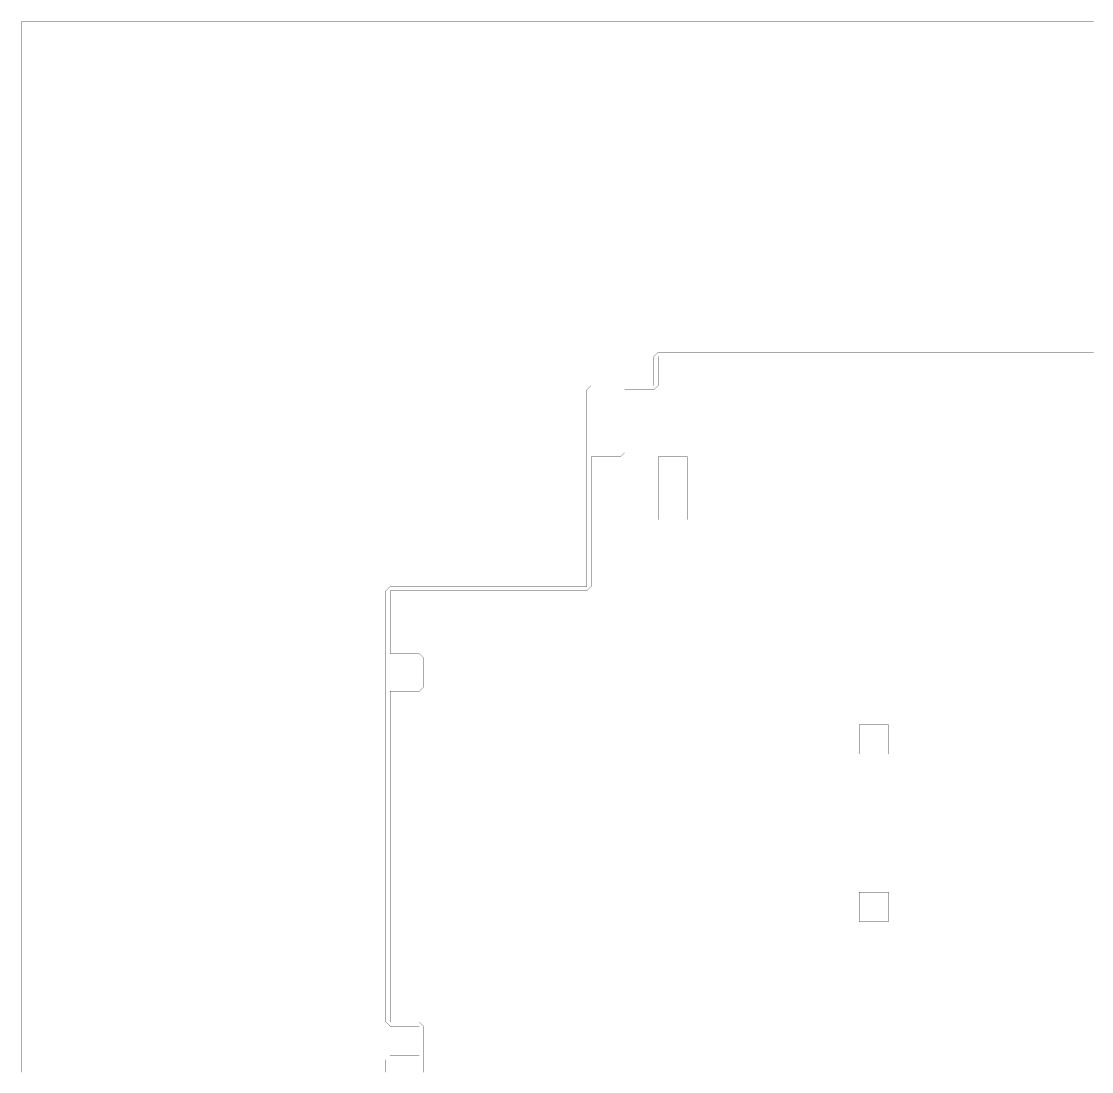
# Model space of a CAD drawing. Header units: metres. Extents: x 0 to 4990, y -4990 to 0.
# Drawn here: x 0 to 2495, y -2450 to 0 of the extents above; entities that cross this region are included whole.
import ezdxf

# ---------------------------------------------------------------- set-up
doc = ezdxf.new("R2010")
doc.units = ezdxf.units.M
doc.layers.add('conductor', color=1, linetype='Continuous')
doc.layers.add('substrate', color=5, linetype='Continuous')

msp = doc.modelspace()

# ---------------------------------------------------------------- linework, layer by layer
at = {"layer": 'conductor', "const_width": 0.5}
msp.add_lwpolyline([(2500, -781.25), (2490.234375, -781.25), (2480.46875, -781.25), (2470.703125, -781.25), (2460.9375, -781.25), (2451.171875, -781.25), (2441.40625, -781.25), (2431.640625, -781.25), (2421.875, -781.25), (2412.109375, -781.25), (2402.34375, -781.25), (2392.578125, -781.25), (2382.8125, -781.25), (2373.046875, -781.25), (2363.28125, -781.25), (2353.515625, -781.25), (2343.75, -781.25), (2333.984375, -781.25), (2324.21875, -781.25), (2314.453125, -781.25), (2304.6875, -781.25), (2294.921875, -781.25), (2285.15625, -781.25), (2275.390625, -781.25), (2265.625, -781.25), (2255.859375, -781.25), (2246.09375, -781.25), (2236.328125, -781.25), (2226.5625, -781.25), (2216.796875, -781.25), (2207.03125, -781.25), (2197.265625, -781.25), (2187.5, -781.25), (2177.734375, -781.25), (2167.96875, -781.25), (2158.203125, -781.25), (2148.4375, -781.25), (2138.671875, -781.25), (2128.90625, -781.25), (2119.140625, -781.25), (2109.375, -781.25), (2099.609375, -781.25), (2089.84375, -781.25), (2080.078125, -781.25), (2070.3125, -781.25), (2060.546875, -781.25), (2050.78125, -781.25), (2041.015625, -781.25), (2031.25, -781.25), (2021.484375, -781.25), (2011.71875, -781.25), (2001.953125, -781.25), (1992.1875, -781.25), (1982.421875, -781.25), (1972.65625, -781.25), (1962.890625, -781.25), (1953.125, -781.25), (1943.359375, -781.25), (1933.59375, -781.25), (1923.828125, -781.25), (1914.0625, -781.25), (1904.296875, -781.25), (1894.53125, -781.25), (1884.765625, -781.25), (1875, -781.25), (1865.234375, -781.25), (1855.46875, -781.25), (1845.703125, -781.25), (1835.9375, -781.25), (1826.171875, -781.25), (1816.40625, -781.25), (1806.640625, -781.25), (1796.875, -781.25), (1787.109375, -781.25), (1777.34375, -781.25), (1767.578125, -781.25), (1757.8125, -781.25), (1748.046875, -781.25), (1738.28125, -781.25), (1728.515625, -781.25), (1718.75, -781.25), (1708.984375, -781.25), (1699.21875, -781.25), (1689.453125, -781.25), (1679.6875, -781.25), (1669.921875, -781.25), (1660.15625, -781.25), (1650.390625, -781.25), (1640.625, -781.25), (1630.859375, -781.25), (1621.09375, -781.25), (1611.328125, -781.25), (1601.5625, -781.25), (1591.796875, -781.25), (1582.03125, -781.25), (1572.265625, -781.25), (1562.5, -781.25), (1552.734375, -781.25), (1542.96875, -781.25), (1533.203125, -781.25), (1523.4375, -781.25), (1513.671875, -781.25), (1503.90625, -781.25), (1494.140625, -781.25), (1484.375, -781.25), (1484.375, -791.015625), (1484.375, -800.78125), (1484.375, -810.546875), (1484.375, -820.3125), (1484.375, -830.078125), (1484.375, -839.84375), (1484.375, -849.609375), (1474.609375, -859.375), (1464.84375, -859.375), (1455.078125, -859.375), (1445.3125, -859.375), (1435.546875, -859.375), (1425.78125, -859.375), (1416.015625, -859.375), (1406.25, -859.375), (1406.25, -869.140625), (1406.25, -878.90625), (1406.25, -888.671875), (1406.25, -898.4375), (1406.25, -908.203125), (1406.25, -917.96875), (1406.25, -927.734375), (1406.25, -937.5), (1406.25, -947.265625), (1406.25, -957.03125), (1406.25, -966.796875), (1406.25, -976.5625), (1406.25, -986.328125), (1406.25, -996.09375), (1406.25, -1005.859375), (1396.484375, -1015.625), (1386.71875, -1015.625), (1376.953125, -1015.625), (1367.1875, -1015.625), (1357.421875, -1015.625), (1347.65625, -1015.625), (1337.890625, -1015.625), (1328.125, -1015.625), (1328.125, -1025.390625), (1328.125, -1035.15625), (1328.125, -1044.921875), (1328.125, -1054.6875), (1328.125, -1064.453125), (1328.125, -1074.21875), (1328.125, -1083.984375), (1328.125, -1093.75), (1328.125, -1103.515625), (1328.125, -1113.28125), (1328.125, -1123.046875), (1328.125, -1132.8125), (1328.125, -1142.578125), (1328.125, -1152.34375), (1328.125, -1162.109375), (1328.125, -1171.875), (1328.125, -1181.640625), (1328.125, -1191.40625), (1328.125, -1201.171875), (1328.125, -1210.9375), (1328.125, -1220.703125), (1328.125, -1230.46875), (1328.125, -1240.234375), (1328.125, -1250), (1328.125, -1259.765625), (1328.125, -1269.53125), (1328.125, -1279.296875), (1328.125, -1289.0625), (1328.125, -1298.828125), (1328.125, -1308.59375), (1328.125, -1318.359375), (1318.359375, -1328.125), (1308.59375, -1328.125), (1298.828125, -1328.125), (1289.0625, -1328.125), (1279.296875, -1328.125), (1269.53125, -1328.125), (1259.765625, -1328.125), (1250, -1328.125), (1240.234375, -1328.125), (1230.46875, -1328.125), (1220.703125, -1328.125), (1210.9375, -1328.125), (1201.171875, -1328.125), (1191.40625, -1328.125), (1181.640625, -1328.125), (1171.875, -1328.125), (1162.109375, -1328.125), (1152.34375, -1328.125), (1142.578125, -1328.125), (1132.8125, -1328.125), (1123.046875, -1328.125), (1113.28125, -1328.125), (1103.515625, -1328.125), (1093.75, -1328.125), (1083.984375, -1328.125), (1074.21875, -1328.125), (1064.453125, -1328.125), (1054.6875, -1328.125), (1044.921875, -1328.125), (1035.15625, -1328.125), (1025.390625, -1328.125), (1015.625, -1328.125), (1005.859375, -1328.125), (996.09375, -1328.125), (986.328125, -1328.125), (976.5625, -1328.125), (966.796875, -1328.125), (957.03125, -1328.125), (947.265625, -1328.125), (937.5, -1328.125), (927.734375, -1328.125), (917.96875, -1328.125), (908.203125, -1328.125), (898.4375, -1328.125), (888.671875, -1328.125), (878.90625, -1328.125), (869.140625, -1328.125), (859.375, -1328.125), (859.375, -1337.890625), (859.375, -1347.65625), (859.375, -1357.421875), (859.375, -1367.1875), (859.375, -1376.953125), (859.375, -1386.71875), (859.375, -1396.484375), (859.375, -1406.25), (859.375, -1416.015625), (859.375, -1425.78125), (859.375, -1435.546875), (859.375, -1445.3125), (859.375, -1455.078125), (859.375, -1464.84375), (859.375, -1474.609375), (869.140625, -1474.609375), (878.90625, -1474.609375), (888.671875, -1474.609375), (898.4375, -1474.609375), (908.203125, -1474.609375), (917.96875, -1474.609375), (927.734375, -1474.609375), (937.5, -1484.375), (937.5, -1494.140625), (937.5, -1503.90625), (937.5, -1513.671875), (937.5, -1523.4375), (937.5, -1533.203125), (937.5, -1542.96875), (937.5, -1552.734375), (927.734375, -1562.5), (917.96875, -1562.5), (908.203125, -1562.5), (898.4375, -1562.5), (888.671875, -1562.5), (878.90625, -1562.5), (869.140625, -1562.5), (859.375, -1562.5), (859.375, -1572.265625), (859.375, -1582.03125), (859.375, -1591.796875), (859.375, -1601.5625), (859.375, -1611.328125), (859.375, -1621.09375), (859.375, -1630.859375), (859.375, -1640.625), (859.375, -1650.390625), (859.375, -1660.15625), (859.375, -1669.921875), (859.375, -1679.6875), (859.375, -1689.453125), (859.375, -1699.21875), (859.375, -1708.984375), (859.375, -1718.75), (859.375, -1728.515625), (859.375, -1738.28125), (859.375, -1748.046875), (859.375, -1757.8125), (859.375, -1767.578125), (859.375, -1777.34375), (859.375, -1787.109375), (859.375, -1796.875), (859.375, -1806.640625), (859.375, -1816.40625), (859.375, -1826.171875), (859.375, -1835.9375), (859.375, -1845.703125), (859.375, -1855.46875), (859.375, -1865.234375), (859.375, -1875), (859.375, -1884.765625), (859.375, -1894.53125), (859.375, -1904.296875), (859.375, -1914.0625), (859.375, -1923.828125), (859.375, -1933.59375), (859.375, -1943.359375), (859.375, -1953.125), (859.375, -1962.890625), (859.375, -1972.65625), (859.375, -1982.421875), (859.375, -1992.1875), (859.375, -2001.953125), (859.375, -2011.71875), (859.375, -2021.484375), (859.375, -2031.25), (859.375, -2041.015625), (859.375, -2050.78125), (859.375, -2060.546875), (859.375, -2070.3125), (859.375, -2080.078125), (859.375, -2089.84375), (859.375, -2099.609375), (859.375, -2109.375), (859.375, -2119.140625), (859.375, -2128.90625), (859.375, -2138.671875), (859.375, -2148.4375), (859.375, -2158.203125), (859.375, -2167.96875), (859.375, -2177.734375), (859.375, -2187.5), (859.375, -2197.265625), (859.375, -2207.03125), (859.375, -2216.796875), (859.375, -2226.5625), (859.375, -2236.328125), (859.375, -2246.09375), (859.375, -2255.859375), (859.375, -2265.625), (859.375, -2275.390625), (859.375, -2285.15625), (859.375, -2294.921875), (859.375, -2304.6875), (859.375, -2314.453125), (859.375, -2324.21875), (859.375, -2333.984375), (869.140625, -2333.984375), (878.90625, -2333.984375), (888.671875, -2333.984375), (898.4375, -2333.984375), (908.203125, -2333.984375), (917.96875, -2333.984375), (927.734375, -2333.984375), (937.5, -2343.75), (937.5, -2353.515625), (937.5, -2363.28125), (937.5, -2373.046875), (937.5, -2382.8125), (937.5, -2392.578125), (937.5, -2402.34375), (937.5, -2412.109375), (937.5, -2421.875), (937.5, -2431.640625), (937.5, -2441.40625), (937.5, -2451.171875)], dxfattribs=at)
at = {"layer": 'substrate', "const_width": 0.5}
for points in [[(2500, 0), (2490.234375, 0), (2480.46875, 0), (2470.703125, 0), (2460.9375, 0), (2451.171875, 0), (2441.40625, 0), (2431.640625, 0), (2421.875, 0), (2412.109375, 0), (2402.34375, 0), (2392.578125, 0), (2382.8125, 0), (2373.046875, 0), (2363.28125, 0), (2353.515625, 0), (2343.75, 0), (2333.984375, 0), (2324.21875, 0), (2314.453125, 0), (2304.6875, 0), (2294.921875, 0), (2285.15625, 0), (2275.390625, 0), (2265.625, 0), (2255.859375, 0), (2246.09375, 0), (2236.328125, 0), (2226.5625, 0), (2216.796875, 0), (2207.03125, 0), (2197.265625, 0), (2187.5, 0), (2177.734375, 0), (2167.96875, 0), (2158.203125, 0), (2148.4375, 0), (2138.671875, 0), (2128.90625, 0), (2119.140625, 0), (2109.375, 0), (2099.609375, 0), (2089.84375, 0), (2080.078125, 0), (2070.3125, 0), (2060.546875, 0), (2050.78125, 0), (2041.015625, 0), (2031.25, 0), (2021.484375, 0), (2011.71875, 0), (2001.953125, 0), (1992.1875, 0), (1982.421875, 0), (1972.65625, 0), (1962.890625, 0), (1953.125, 0), (1943.359375, 0), (1933.59375, 0), (1923.828125, 0), (1914.0625, 0), (1904.296875, 0), (1894.53125, 0), (1884.765625, 0), (1875, 0), (1865.234375, 0), (1855.46875, 0), (1845.703125, 0), (1835.9375, 0), (1826.171875, 0), (1816.40625, 0), (1806.640625, 0), (1796.875, 0), (1787.109375, 0), (1777.34375, 0), (1767.578125, 0), (1757.8125, 0), (1748.046875, 0), (1738.28125, 0), (1728.515625, 0), (1718.75, 0), (1708.984375, 0), (1699.21875, 0), (1689.453125, 0), (1679.6875, 0), (1669.921875, 0), (1660.15625, 0), (1650.390625, 0), (1640.625, 0), (1630.859375, 0), (1621.09375, 0), (1611.328125, 0), (1601.5625, 0), (1591.796875, 0), (1582.03125, 0), (1572.265625, 0), (1562.5, 0), (1552.734375, 0), (1542.96875, 0), (1533.203125, 0), (1523.4375, 0), (1513.671875, 0), (1503.90625, 0), (1494.140625, 0), (1484.375, 0), (1474.609375, 0), (1464.84375, 0), (1455.078125, 0), (1445.3125, 0), (1435.546875, 0), (1425.78125, 0), (1416.015625, 0), (1406.25, 0), (1396.484375, 0), (1386.71875, 0), (1376.953125, 0), (1367.1875, 0), (1357.421875, 0), (1347.65625, 0), (1337.890625, 0), (1328.125, 0), (1318.359375, 0), (1308.59375, 0), (1298.828125, 0), (1289.0625, 0), (1279.296875, 0), (1269.53125, 0), (1259.765625, 0), (1250, 0), (1240.234375, 0), (1230.46875, 0), (1220.703125, 0), (1210.9375, 0), (1201.171875, 0), (1191.40625, 0), (1181.640625, 0), (1171.875, 0), (1162.109375, 0), (1152.34375, 0), (1142.578125, 0), (1132.8125, 0), (1123.046875, 0), (1113.28125, 0), (1103.515625, 0), (1093.75, 0), (1083.984375, 0), (1074.21875, 0), (1064.453125, 0), (1054.6875, 0), (1044.921875, 0), (1035.15625, 0), (1025.390625, 0), (1015.625, 0), (1005.859375, 0), (996.09375, 0), (986.328125, 0), (976.5625, 0), (966.796875, 0), (957.03125, 0), (947.265625, 0), (937.5, 0), (927.734375, 0), (917.96875, 0), (908.203125, 0), (898.4375, 0), (888.671875, 0), (878.90625, 0), (869.140625, 0), (859.375, 0), (849.609375, 0), (839.84375, 0), (830.078125, 0), (820.3125, 0), (810.546875, 0), (800.78125, 0), (791.015625, 0), (781.25, 0), (771.484375, 0), (761.71875, 0), (751.953125, 0), (742.1875, 0), (732.421875, 0), (722.65625, 0), (712.890625, 0), (703.125, 0), (693.359375, 0), (683.59375, 0), (673.828125, 0), (664.0625, 0), (654.296875, 0), (644.53125, 0), (634.765625, 0), (625, 0), (615.234375, 0), (605.46875, 0), (595.703125, 0), (585.9375, 0), (576.171875, 0), (566.40625, 0), (556.640625, 0), (546.875, 0), (537.109375, 0), (527.34375, 0), (517.578125, 0), (507.8125, 0), (498.046875, 0), (488.28125, 0), (478.515625, 0), (468.75, 0), (458.984375, 0), (449.21875, 0), (439.453125, 0), (429.6875, 0), (419.921875, 0), (410.15625, 0), (400.390625, 0), (390.625, 0), (380.859375, 0), (371.09375, 0), (361.328125, 0), (351.5625, 0), (341.796875, 0), (332.03125, 0), (322.265625, 0), (312.5, 0), (302.734375, 0), (292.96875, 0), (283.203125, 0), (273.4375, 0), (263.671875, 0), (253.90625, 0), (244.140625, 0), (234.375, 0), (224.609375, 0), (214.84375, 0), (205.078125, 0), (195.3125, 0), (185.546875, 0), (175.78125, 0), (166.015625, 0), (156.25, 0), (146.484375, 0), (136.71875, 0), (126.953125, 0), (117.1875, 0), (107.421875, 0), (97.65625, 0), (87.890625, 0), (78.125, 0), (68.359375, 0), (58.59375, 0), (48.828125, 0), (39.0625, 0), (29.296875, 0), (19.53125, 0), (9.765625, 0), (0, 0), (0, -9.765625), (0, -19.53125), (0, -29.296875), (0, -39.0625), (0, -48.828125), (0, -58.59375), (0, -68.359375), (0, -78.125), (0, -87.890625), (0, -97.65625), (0, -107.421875), (0, -117.1875), (0, -126.953125), (0, -136.71875), (0, -146.484375), (0, -156.25), (0, -166.015625), (0, -175.78125), (0, -185.546875), (0, -195.3125), (0, -205.078125), (0, -214.84375), (0, -224.609375), (0, -234.375), (0, -244.140625), (0, -253.90625), (0, -263.671875), (0, -273.4375), (0, -283.203125), (0, -292.96875), (0, -302.734375), (0, -312.5), (0, -322.265625), (0, -332.03125), (0, -341.796875), (0, -351.5625), (0, -361.328125), (0, -371.09375), (0, -380.859375), (0, -390.625), (0, -400.390625), (0, -410.15625), (0, -419.921875), (0, -429.6875), (0, -439.453125), (0, -449.21875), (0, -458.984375), (0, -468.75), (0, -478.515625), (0, -488.28125), (0, -498.046875), (0, -507.8125), (0, -517.578125), (0, -527.34375), (0, -537.109375), (0, -546.875), (0, -556.640625), (0, -566.40625), (0, -576.171875), (0, -585.9375), (0, -595.703125), (0, -605.46875), (0, -615.234375), (0, -625), (0, -634.765625), (0, -644.53125), (0, -654.296875), (0, -664.0625), (0, -673.828125), (0, -683.59375), (0, -693.359375), (0, -703.125), (0, -712.890625), (0, -722.65625), (0, -732.421875), (0, -742.1875), (0, -751.953125), (0, -761.71875), (0, -771.484375), (0, -781.25), (0, -791.015625), (0, -800.78125), (0, -810.546875), (0, -820.3125), (0, -830.078125), (0, -839.84375), (0, -849.609375), (0, -859.375), (0, -869.140625), (0, -878.90625), (0, -888.671875), (0, -898.4375), (0, -908.203125), (0, -917.96875), (0, -927.734375), (0, -937.5), (0, -947.265625), (0, -957.03125), (0, -966.796875), (0, -976.5625), (0, -986.328125), (0, -996.09375), (0, -1005.859375), (0, -1015.625), (0, -1025.390625), (0, -1035.15625), (0, -1044.921875), (0, -1054.6875), (0, -1064.453125), (0, -1074.21875), (0, -1083.984375), (0, -1093.75), (0, -1103.515625), (0, -1113.28125), (0, -1123.046875), (0, -1132.8125), (0, -1142.578125), (0, -1152.34375), (0, -1162.109375), (0, -1171.875), (0, -1181.640625), (0, -1191.40625), (0, -1201.171875), (0, -1210.9375), (0, -1220.703125), (0, -1230.46875), (0, -1240.234375), (0, -1250), (0, -1259.765625), (0, -1269.53125), (0, -1279.296875), (0, -1289.0625), (0, -1298.828125), (0, -1308.59375), (0, -1318.359375), (0, -1328.125), (0, -1337.890625), (0, -1347.65625), (0, -1357.421875), (0, -1367.1875), (0, -1376.953125), (0, -1386.71875), (0, -1396.484375), (0, -1406.25), (0, -1416.015625), (0, -1425.78125), (0, -1435.546875), (0, -1445.3125), (0, -1455.078125), (0, -1464.84375), (0, -1474.609375), (0, -1484.375), (0, -1494.140625), (0, -1503.90625), (0, -1513.671875), (0, -1523.4375), (0, -1533.203125), (0, -1542.96875), (0, -1552.734375), (0, -1562.5), (0, -1572.265625), (0, -1582.03125), (0, -1591.796875), (0, -1601.5625), (0, -1611.328125), (0, -1621.09375), (0, -1630.859375), (0, -1640.625), (0, -1650.390625), (0, -1660.15625), (0, -1669.921875), (0, -1679.6875), (0, -1689.453125), (0, -1699.21875), (0, -1708.984375), (0, -1718.75), (0, -1728.515625), (0, -1738.28125), (0, -1748.046875), (0, -1757.8125), (0, -1767.578125), (0, -1777.34375), (0, -1787.109375), (0, -1796.875), (0, -1806.640625), (0, -1816.40625), (0, -1826.171875), (0, -1835.9375), (0, -1845.703125), (0, -1855.46875), (0, -1865.234375), (0, -1875), (0, -1884.765625), (0, -1894.53125), (0, -1904.296875), (0, -1914.0625), (0, -1923.828125), (0, -1933.59375), (0, -1943.359375), (0, -1953.125), (0, -1962.890625), (0, -1972.65625), (0, -1982.421875), (0, -1992.1875), (0, -2001.953125), (0, -2011.71875), (0, -2021.484375), (0, -2031.25), (0, -2041.015625), (0, -2050.78125), (0, -2060.546875), (0, -2070.3125), (0, -2080.078125), (0, -2089.84375), (0, -2099.609375), (0, -2109.375), (0, -2119.140625), (0, -2128.90625), (0, -2138.671875), (0, -2148.4375), (0, -2158.203125), (0, -2167.96875), (0, -2177.734375), (0, -2187.5), (0, -2197.265625), (0, -2207.03125), (0, -2216.796875), (0, -2226.5625), (0, -2236.328125), (0, -2246.09375), (0, -2255.859375), (0, -2265.625), (0, -2275.390625), (0, -2285.15625), (0, -2294.921875), (0, -2304.6875), (0, -2314.453125), (0, -2324.21875), (0, -2333.984375), (0, -2343.75), (0, -2353.515625), (0, -2363.28125), (0, -2373.046875), (0, -2382.8125), (0, -2392.578125), (0, -2402.34375), (0, -2412.109375), (0, -2421.875), (0, -2431.640625), (0, -2441.40625), (0, -2451.171875)], [(849.609375, -2451.171875), (849.609375, -2441.40625), (849.609375, -2431.640625), (849.609375, -2421.875), (859.375, -2412.109375), (869.140625, -2412.109375), (878.90625, -2412.109375), (888.671875, -2412.109375), (898.4375, -2412.109375), (908.203125, -2412.109375), (917.96875, -2412.109375), (927.734375, -2412.109375), (927.734375, -2402.34375), (927.734375, -2392.578125), (927.734375, -2382.8125), (927.734375, -2373.046875), (927.734375, -2363.28125), (927.734375, -2353.515625), (927.734375, -2343.75), (917.96875, -2343.75), (908.203125, -2343.75), (898.4375, -2343.75), (888.671875, -2343.75), (878.90625, -2343.75), (869.140625, -2343.75), (859.375, -2343.75), (849.609375, -2333.984375), (849.609375, -2324.21875), (849.609375, -2314.453125), (849.609375, -2304.6875), (849.609375, -2294.921875), (849.609375, -2285.15625), (849.609375, -2275.390625), (849.609375, -2265.625), (849.609375, -2255.859375), (849.609375, -2246.09375), (849.609375, -2236.328125), (849.609375, -2226.5625), (849.609375, -2216.796875), (849.609375, -2207.03125), (849.609375, -2197.265625), (849.609375, -2187.5), (849.609375, -2177.734375), (849.609375, -2167.96875), (849.609375, -2158.203125), (849.609375, -2148.4375), (849.609375, -2138.671875), (849.609375, -2128.90625), (849.609375, -2119.140625), (849.609375, -2109.375), (849.609375, -2099.609375), (849.609375, -2089.84375), (849.609375, -2080.078125), (849.609375, -2070.3125), (849.609375, -2060.546875), (849.609375, -2050.78125), (849.609375, -2041.015625), (849.609375, -2031.25), (849.609375, -2021.484375), (849.609375, -2011.71875), (849.609375, -2001.953125), (849.609375, -1992.1875), (849.609375, -1982.421875), (849.609375, -1972.65625), (849.609375, -1962.890625), (849.609375, -1953.125), (849.609375, -1943.359375), (849.609375, -1933.59375), (849.609375, -1923.828125), (849.609375, -1914.0625), (849.609375, -1904.296875), (849.609375, -1894.53125), (849.609375, -1884.765625), (849.609375, -1875), (849.609375, -1865.234375), (849.609375, -1855.46875), (849.609375, -1845.703125), (849.609375, -1835.9375), (849.609375, -1826.171875), (849.609375, -1816.40625), (849.609375, -1806.640625), (849.609375, -1796.875), (849.609375, -1787.109375), (849.609375, -1777.34375), (849.609375, -1767.578125), (849.609375, -1757.8125), (849.609375, -1748.046875), (849.609375, -1738.28125), (849.609375, -1728.515625), (849.609375, -1718.75), (849.609375, -1708.984375), (849.609375, -1699.21875), (849.609375, -1689.453125), (849.609375, -1679.6875), (849.609375, -1669.921875), (849.609375, -1660.15625), (849.609375, -1650.390625), (849.609375, -1640.625), (849.609375, -1630.859375), (849.609375, -1621.09375), (849.609375, -1611.328125), (849.609375, -1601.5625), (849.609375, -1591.796875), (849.609375, -1582.03125), (849.609375, -1572.265625), (849.609375, -1562.5), (849.609375, -1552.734375), (849.609375, -1542.96875), (849.609375, -1533.203125), (849.609375, -1523.4375), (849.609375, -1513.671875), (849.609375, -1503.90625), (849.609375, -1494.140625), (849.609375, -1484.375), (849.609375, -1474.609375), (849.609375, -1464.84375), (849.609375, -1455.078125), (849.609375, -1445.3125), (849.609375, -1435.546875), (849.609375, -1425.78125), (849.609375, -1416.015625), (849.609375, -1406.25), (849.609375, -1396.484375), (849.609375, -1386.71875), (849.609375, -1376.953125), (849.609375, -1367.1875), (849.609375, -1357.421875), (849.609375, -1347.65625), (849.609375, -1337.890625), (849.609375, -1328.125), (859.375, -1318.359375), (869.140625, -1318.359375), (878.90625, -1318.359375), (888.671875, -1318.359375), (898.4375, -1318.359375), (908.203125, -1318.359375), (917.96875, -1318.359375), (927.734375, -1318.359375), (937.5, -1318.359375), (947.265625, -1318.359375), (957.03125, -1318.359375), (966.796875, -1318.359375), (976.5625, -1318.359375), (986.328125, -1318.359375), (996.09375, -1318.359375), (1005.859375, -1318.359375), (1015.625, -1318.359375), (1025.390625, -1318.359375), (1035.15625, -1318.359375), (1044.921875, -1318.359375), (1054.6875, -1318.359375), (1064.453125, -1318.359375), (1074.21875, -1318.359375), (1083.984375, -1318.359375), (1093.75, -1318.359375), (1103.515625, -1318.359375), (1113.28125, -1318.359375), (1123.046875, -1318.359375), (1132.8125, -1318.359375), (1142.578125, -1318.359375), (1152.34375, -1318.359375), (1162.109375, -1318.359375), (1171.875, -1318.359375), (1181.640625, -1318.359375), (1191.40625, -1318.359375), (1201.171875, -1318.359375), (1210.9375, -1318.359375), (1220.703125, -1318.359375), (1230.46875, -1318.359375), (1240.234375, -1318.359375), (1250, -1318.359375), (1259.765625, -1318.359375), (1269.53125, -1318.359375), (1279.296875, -1318.359375), (1289.0625, -1318.359375), (1298.828125, -1318.359375), (1308.59375, -1318.359375), (1318.359375, -1318.359375), (1318.359375, -1308.59375), (1318.359375, -1298.828125), (1318.359375, -1289.0625), (1318.359375, -1279.296875), (1318.359375, -1269.53125), (1318.359375, -1259.765625), (1318.359375, -1250), (1318.359375, -1240.234375), (1318.359375, -1230.46875), (1318.359375, -1220.703125), (1318.359375, -1210.9375), (1318.359375, -1201.171875), (1318.359375, -1191.40625), (1318.359375, -1181.640625), (1318.359375, -1171.875), (1318.359375, -1162.109375), (1318.359375, -1152.34375), (1318.359375, -1142.578125), (1318.359375, -1132.8125), (1318.359375, -1123.046875), (1318.359375, -1113.28125), (1318.359375, -1103.515625), (1318.359375, -1093.75), (1318.359375, -1083.984375), (1318.359375, -1074.21875), (1318.359375, -1064.453125), (1318.359375, -1054.6875), (1318.359375, -1044.921875), (1318.359375, -1035.15625), (1318.359375, -1025.390625), (1318.359375, -1015.625), (1318.359375, -1005.859375), (1318.359375, -996.09375), (1318.359375, -986.328125), (1318.359375, -976.5625), (1318.359375, -966.796875), (1318.359375, -957.03125), (1318.359375, -947.265625), (1318.359375, -937.5), (1318.359375, -927.734375), (1318.359375, -917.96875), (1318.359375, -908.203125), (1318.359375, -898.4375), (1318.359375, -888.671875), (1318.359375, -878.90625), (1318.359375, -869.140625), (1318.359375, -859.375), (1328.125, -849.609375), (1337.890625, -849.609375), (1347.65625, -849.609375), (1357.421875, -849.609375), (1367.1875, -849.609375), (1376.953125, -849.609375), (1386.71875, -849.609375), (1396.484375, -849.609375), (1406.25, -849.609375), (1416.015625, -849.609375), (1425.78125, -849.609375), (1435.546875, -849.609375), (1445.3125, -849.609375), (1455.078125, -849.609375), (1464.84375, -849.609375), (1474.609375, -849.609375), (1474.609375, -839.84375), (1474.609375, -830.078125), (1474.609375, -820.3125), (1474.609375, -810.546875), (1474.609375, -800.78125), (1474.609375, -791.015625), (1474.609375, -781.25), (1484.375, -771.484375), (1494.140625, -771.484375), (1503.90625, -771.484375), (1513.671875, -771.484375), (1523.4375, -771.484375), (1533.203125, -771.484375), (1542.96875, -771.484375), (1552.734375, -771.484375), (1562.5, -771.484375), (1572.265625, -771.484375), (1582.03125, -771.484375), (1591.796875, -771.484375), (1601.5625, -771.484375), (1611.328125, -771.484375), (1621.09375, -771.484375), (1630.859375, -771.484375), (1640.625, -771.484375), (1650.390625, -771.484375), (1660.15625, -771.484375), (1669.921875, -771.484375), (1679.6875, -771.484375), (1689.453125, -771.484375), (1699.21875, -771.484375), (1708.984375, -771.484375), (1718.75, -771.484375), (1728.515625, -771.484375), (1738.28125, -771.484375), (1748.046875, -771.484375), (1757.8125, -771.484375), (1767.578125, -771.484375), (1777.34375, -771.484375), (1787.109375, -771.484375), (1796.875, -771.484375), (1806.640625, -771.484375), (1816.40625, -771.484375), (1826.171875, -771.484375), (1835.9375, -771.484375), (1845.703125, -771.484375), (1855.46875, -771.484375), (1865.234375, -771.484375), (1875, -771.484375), (1884.765625, -771.484375), (1894.53125, -771.484375), (1904.296875, -771.484375), (1914.0625, -771.484375), (1923.828125, -771.484375), (1933.59375, -771.484375), (1943.359375, -771.484375), (1953.125, -771.484375), (1962.890625, -771.484375), (1972.65625, -771.484375), (1982.421875, -771.484375), (1992.1875, -771.484375), (2001.953125, -771.484375), (2011.71875, -771.484375), (2021.484375, -771.484375), (2031.25, -771.484375), (2041.015625, -771.484375), (2050.78125, -771.484375), (2060.546875, -771.484375), (2070.3125, -771.484375), (2080.078125, -771.484375), (2089.84375, -771.484375), (2099.609375, -771.484375), (2109.375, -771.484375), (2119.140625, -771.484375), (2128.90625, -771.484375), (2138.671875, -771.484375), (2148.4375, -771.484375), (2158.203125, -771.484375), (2167.96875, -771.484375), (2177.734375, -771.484375), (2187.5, -771.484375), (2197.265625, -771.484375), (2207.03125, -771.484375), (2216.796875, -771.484375), (2226.5625, -771.484375), (2236.328125, -771.484375), (2246.09375, -771.484375), (2255.859375, -771.484375), (2265.625, -771.484375), (2275.390625, -771.484375), (2285.15625, -771.484375), (2294.921875, -771.484375), (2304.6875, -771.484375), (2314.453125, -771.484375), (2324.21875, -771.484375), (2333.984375, -771.484375), (2343.75, -771.484375), (2353.515625, -771.484375), (2363.28125, -771.484375), (2373.046875, -771.484375), (2382.8125, -771.484375), (2392.578125, -771.484375), (2402.34375, -771.484375), (2412.109375, -771.484375), (2421.875, -771.484375), (2431.640625, -771.484375), (2441.40625, -771.484375), (2451.171875, -771.484375), (2460.9375, -771.484375), (2470.703125, -771.484375), (2480.46875, -771.484375), (2490.234375, -771.484375), (2500, -771.484375)]]:
    msp.add_lwpolyline(points, dxfattribs=at)
for points in [[(1484.375, -1015.625), (1484.375, -1025.390625), (1484.375, -1035.15625), (1484.375, -1044.921875), (1484.375, -1054.6875), (1484.375, -1064.453125), (1484.375, -1074.21875), (1484.375, -1083.984375), (1484.375, -1093.75), (1484.375, -1103.515625), (1484.375, -1113.28125), (1484.375, -1123.046875), (1484.375, -1132.8125), (1484.375, -1142.578125), (1484.375, -1152.34375), (1484.375, -1162.109375), (1494.140625, -1162.109375), (1503.90625, -1162.109375), (1513.671875, -1162.109375), (1523.4375, -1162.109375), (1533.203125, -1162.109375), (1542.96875, -1162.109375), (1552.734375, -1162.109375), (1552.734375, -1152.34375), (1552.734375, -1142.578125), (1552.734375, -1132.8125), (1552.734375, -1123.046875), (1552.734375, -1113.28125), (1552.734375, -1103.515625), (1552.734375, -1093.75), (1552.734375, -1083.984375), (1552.734375, -1074.21875), (1552.734375, -1064.453125), (1552.734375, -1054.6875), (1552.734375, -1044.921875), (1552.734375, -1035.15625), (1552.734375, -1025.390625), (1552.734375, -1015.625), (1542.96875, -1015.625), (1533.203125, -1015.625), (1523.4375, -1015.625), (1513.671875, -1015.625), (1503.90625, -1015.625), (1494.140625, -1015.625)], [(1953.125, -1640.625), (1953.125, -1650.390625), (1953.125, -1660.15625), (1953.125, -1669.921875), (1953.125, -1679.6875), (1953.125, -1689.453125), (1953.125, -1699.21875), (1953.125, -1708.984375), (1962.890625, -1708.984375), (1972.65625, -1708.984375), (1982.421875, -1708.984375), (1992.1875, -1708.984375), (2001.953125, -1708.984375), (2011.71875, -1708.984375), (2021.484375, -1708.984375), (2021.484375, -1699.21875), (2021.484375, -1689.453125), (2021.484375, -1679.6875), (2021.484375, -1669.921875), (2021.484375, -1660.15625), (2021.484375, -1650.390625), (2021.484375, -1640.625), (2011.71875, -1640.625), (2001.953125, -1640.625), (1992.1875, -1640.625), (1982.421875, -1640.625), (1972.65625, -1640.625), (1962.890625, -1640.625)], [(1953.125, -2031.25), (1953.125, -2041.015625), (1953.125, -2050.78125), (1953.125, -2060.546875), (1953.125, -2070.3125), (1953.125, -2080.078125), (1953.125, -2089.84375), (1953.125, -2099.609375), (1962.890625, -2099.609375), (1972.65625, -2099.609375), (1982.421875, -2099.609375), (1992.1875, -2099.609375), (2001.953125, -2099.609375), (2011.71875, -2099.609375), (2021.484375, -2099.609375), (2021.484375, -2089.84375), (2021.484375, -2080.078125), (2021.484375, -2070.3125), (2021.484375, -2060.546875), (2021.484375, -2050.78125), (2021.484375, -2041.015625), (2021.484375, -2031.25), (2011.71875, -2031.25), (2001.953125, -2031.25), (1992.1875, -2031.25), (1982.421875, -2031.25), (1972.65625, -2031.25), (1962.890625, -2031.25)]]:
    msp.add_lwpolyline(points, close=True, dxfattribs=at)

doc.saveas('drawing.dxf')
